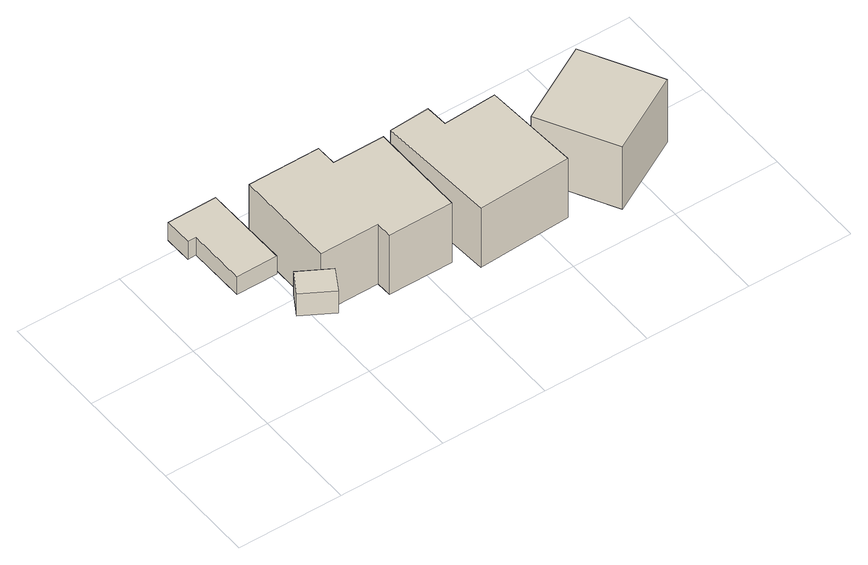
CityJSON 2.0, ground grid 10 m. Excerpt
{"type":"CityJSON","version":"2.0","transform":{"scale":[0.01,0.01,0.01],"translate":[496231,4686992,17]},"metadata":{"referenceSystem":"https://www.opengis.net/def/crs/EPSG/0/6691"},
"CityObjects":{
"building1":{"type":"Building","attributes":{"usage":"461","yearOfConstruction":"0001","measuredHeight":-9999,"storeysAboveGround":9999,"storeysBelowGround":9999,"BuildingDetailAttribute.siteArea":-9999,"BuildingDetailAttribute.totalFloorArea":-9999,"BuildingDetailAttribute.buildingFootprintArea":-9999,"BuildingDetailAttribute.buildingRoofEdgeArea":-9999,"BuildingDetailAttribute.buildingStructureOrgType":"9","BuildingDetailAttribute.fireproofStructureType":"1011","BuildingDetailAttribute.urbanPlanType":"21","BuildingDetailAttribute.areaClassificationType":"22","BuildingDetailAttribute.districtsAndZonesType":"99","BuildingDetailAttribute.landUseType":"231","BuildingDetailAttribute.buildingCoverageRate":-9999,"BuildingDetailAttribute.floorAreaRate":-9999,"BuildingDetailAttribute.specifiedBuildingCoverageRate":-9999,"BuildingDetailAttribute.specifiedFloorAreaRate":-9999,"BuildingDetailAttribute.surveyYear":2018,"LandSlideRiskAttribute.description":"1","LandSlideRiskAttribute.areaType":"2","BuildingIDAttribute.prefecture":"01","BuildingIDAttribute.city":"01205"},"geometry":[{"type":"Solid","lod":"1","boundaries":[[[[0,1,2,3,4,5]],[[4,6,7,5]],[[3,8,6,4]],[[2,9,8,3]],[[1,10,9,2]],[[0,11,10,1]],[[5,7,11,0]],[[6,8,9,10,11,7]]]]}]},
"building2":{"type":"Building","attributes":{"usage":"461","yearOfConstruction":"0001","measuredHeight":4.4,"storeysAboveGround":9999,"storeysBelowGround":9999,"BuildingDetailAttribute.siteArea":-9999,"BuildingDetailAttribute.totalFloorArea":-9999,"BuildingDetailAttribute.buildingFootprintArea":-9999,"BuildingDetailAttribute.buildingRoofEdgeArea":-9999,"BuildingDetailAttribute.buildingStructureOrgType":"9","BuildingDetailAttribute.fireproofStructureType":"1011","BuildingDetailAttribute.urbanPlanType":"21","BuildingDetailAttribute.areaClassificationType":"22","BuildingDetailAttribute.districtsAndZonesType":"99","BuildingDetailAttribute.landUseType":"231","BuildingDetailAttribute.buildingCoverageRate":-9999,"BuildingDetailAttribute.floorAreaRate":-9999,"BuildingDetailAttribute.specifiedBuildingCoverageRate":-9999,"BuildingDetailAttribute.specifiedFloorAreaRate":-9999,"BuildingDetailAttribute.surveyYear":2018,"LandSlideRiskAttribute.description":"1","LandSlideRiskAttribute.areaType":"1","BuildingIDAttribute.prefecture":"01","BuildingIDAttribute.city":"01205"},"geometry":[{"type":"Solid","lod":"1","boundaries":[[[[12,13,14,15]],[[14,16,17,15]],[[13,18,16,14]],[[12,19,18,13]],[[15,17,19,12]],[[16,18,19,17]]]]}]},
"building3":{"type":"Building","attributes":{"usage":"411","yearOfConstruction":1962,"measuredHeight":9.2,"storeysAboveGround":2,"storeysBelowGround":9999,"BuildingDetailAttribute.siteArea":261,"BuildingDetailAttribute.totalFloorArea":128,"BuildingDetailAttribute.buildingFootprintArea":64,"BuildingDetailAttribute.buildingRoofEdgeArea":113.7,"BuildingDetailAttribute.buildingStructureOrgType":"1","BuildingDetailAttribute.fireproofStructureType":"1003","BuildingDetailAttribute.urbanPlanType":"21","BuildingDetailAttribute.areaClassificationType":"22","BuildingDetailAttribute.districtsAndZonesType":"5","BuildingDetailAttribute.landUseType":"261","BuildingDetailAttribute.buildingCoverageRate":25,"BuildingDetailAttribute.floorAreaRate":49,"BuildingDetailAttribute.specifiedBuildingCoverageRate":60,"BuildingDetailAttribute.specifiedFloorAreaRate":200,"BuildingDetailAttribute.surveyYear":2018,"LandSlideRiskAttribute.description":"1","LandSlideRiskAttribute.areaType":"2","BuildingIDAttribute.prefecture":"01","BuildingIDAttribute.city":"01205","RealEstateIDAttribute.realEstateIDOfBuilding":"4302000074280-0000","RealEstateIDAttribute.numberOfRealEstateIDOfLand":1,"RealEstateIDAttribute.realEstateIDOfLand":"4302000085807-0000","RealEstateIDAttribute.matchingScore":79},"geometry":[{"type":"Solid","lod":"1","boundaries":[[[[20,21,22,23,24,25,26,27]],[[26,28,29,27]],[[25,30,28,26]],[[24,31,30,25]],[[23,32,31,24]],[[22,33,32,23]],[[21,34,33,22]],[[20,35,34,21]],[[27,29,35,20]],[[28,30,31,32,33,34,35,29]]]]}]},
"building4":{"type":"Building","attributes":{"usage":"411","yearOfConstruction":1961,"measuredHeight":9,"storeysAboveGround":2,"storeysBelowGround":9999,"BuildingDetailAttribute.siteArea":208,"BuildingDetailAttribute.totalFloorArea":80,"BuildingDetailAttribute.buildingFootprintArea":43,"BuildingDetailAttribute.buildingRoofEdgeArea":90.3,"BuildingDetailAttribute.buildingStructureOrgType":"1","BuildingDetailAttribute.fireproofStructureType":"1003","BuildingDetailAttribute.urbanPlanType":"21","BuildingDetailAttribute.areaClassificationType":"22","BuildingDetailAttribute.districtsAndZonesType":"5","BuildingDetailAttribute.landUseType":"261","BuildingDetailAttribute.buildingCoverageRate":21,"BuildingDetailAttribute.floorAreaRate":38,"BuildingDetailAttribute.specifiedBuildingCoverageRate":60,"BuildingDetailAttribute.specifiedFloorAreaRate":200,"BuildingDetailAttribute.surveyYear":2018,"LandSlideRiskAttribute.description":"1","LandSlideRiskAttribute.areaType":"2","BuildingIDAttribute.prefecture":"01","BuildingIDAttribute.city":"01205","RealEstateIDAttribute.realEstateIDOfBuilding":"4302000074279-0000","RealEstateIDAttribute.numberOfRealEstateIDOfLand":1,"RealEstateIDAttribute.realEstateIDOfLand":"4302000085806-0000","RealEstateIDAttribute.matchingScore":96},"geometry":[{"type":"Solid","lod":"1","boundaries":[[[[36,37,38,39,40,41]],[[40,42,43,41]],[[39,44,42,40]],[[38,45,44,39]],[[37,46,45,38]],[[36,47,46,37]],[[41,43,47,36]],[[42,44,45,46,47,43]]]]}]},
"building5":{"type":"Building","attributes":{"usage":"411","yearOfConstruction":1967,"measuredHeight":9.8,"storeysAboveGround":2,"storeysBelowGround":9999,"BuildingDetailAttribute.siteArea":244,"BuildingDetailAttribute.totalFloorArea":74,"BuildingDetailAttribute.buildingFootprintArea":44,"BuildingDetailAttribute.buildingRoofEdgeArea":67.4,"BuildingDetailAttribute.buildingStructureOrgType":"1","BuildingDetailAttribute.fireproofStructureType":"1003","BuildingDetailAttribute.urbanPlanType":"21","BuildingDetailAttribute.areaClassificationType":"22","BuildingDetailAttribute.districtsAndZonesType":"5","BuildingDetailAttribute.landUseType":"261","BuildingDetailAttribute.buildingCoverageRate":18,"BuildingDetailAttribute.floorAreaRate":30,"BuildingDetailAttribute.specifiedBuildingCoverageRate":60,"BuildingDetailAttribute.specifiedFloorAreaRate":200,"BuildingDetailAttribute.surveyYear":2018,"LandSlideRiskAttribute.description":"1","LandSlideRiskAttribute.areaType":"2","BuildingIDAttribute.prefecture":"01","BuildingIDAttribute.city":"01205","RealEstateIDAttribute.realEstateIDOfBuilding":"4302000074278-0000","RealEstateIDAttribute.numberOfRealEstateIDOfLand":1,"RealEstateIDAttribute.realEstateIDOfLand":"4302000085804-0000","RealEstateIDAttribute.matchingScore":82},"geometry":[{"type":"Solid","lod":"1","boundaries":[[[[48,49,50,51]],[[50,52,53,51]],[[49,54,52,50]],[[48,55,54,49]],[[51,53,55,48]],[[52,54,55,53]]]]}]}
},
"vertices":[
[559,1470,907],[566,653,907],[174,650,907],[169,1200,907],[89,1199,907],[86,1466,907],[89,1199,1107],[86,1466,1107],[169,1200,1107],[174,650,1107],[566,653,1107],[559,1470,1107],
[415,176,907],[541,395,907],[832,229,907],[706,8,907],[832,229,1158],[706,8,1158],[541,395,1158],[415,176,1158],
[1434,1284,628],[1435,1086,628],[1926,1088,628],[1931,165,628],[1317,164,628],[1316,315,628],[752,313,628],[748,1280,628],[752,313,1297],[748,1280,1297],[1316,315,1297],[1317,164,1297],[1931,165,1297],[1926,1088,1297],[1435,1086,1297],[1434,1284,1297],
[2509,1287,442],[2521,1074,442],[3029,1103,442],[3082,185,442],[2191,134,442],[2125,1265,442],[2191,134,1107],[2125,1265,1107],[3082,185,1107],[3029,1103,1107],[2521,1074,1107],[2509,1287,1107],
[4043,1398,88],[4429,693,88],[3694,290,88],[3308,995,88],[3694,290,787],[3308,995,787],[4429,693,787],[4043,1398,787]
]}
